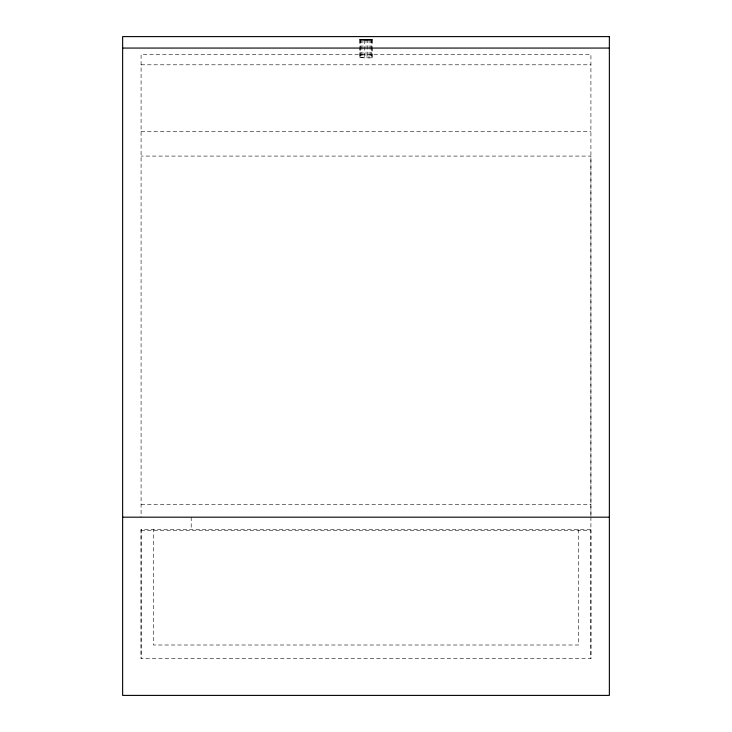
<?xml version="1.0" encoding="UTF-8"?>
<svg xmlns="http://www.w3.org/2000/svg" width="732" height="732" viewBox="0 0 732 732"><rect width="100%" height="100%" fill="white"/><g stroke="black" fill="none" stroke-linecap="round" stroke-linejoin="round"><path stroke-width="0.55" stroke-dasharray="3.66 2.75" d="M590.916 529.483L590.916 658.553L141.084 658.553L141.084 529.483L590.916 529.483L590.916 54.433L141.084 54.433L141.084 517.185M590.916 516.042L590.916 156.081L141.084 156.081M359.851 57.499C375.974 55.888 375.974 59.1 359.851 57.499L359.851 47.461M141.084 64.8L590.916 64.8M141.084 131.659L590.916 131.659M141.084 504.275L590.916 504.275M141.084 530.563L590.916 530.563L590.916 658.553M578.619 529.483L578.619 645.002L153.381 645.002L153.381 529.483M372.149 39.665L372.149 46.354M372.149 47.461L372.149 57.499M371.938 39.528L371.938 46.482M371.938 47.333L371.938 57.627M371.325 39.409L371.325 57.755M370.346 39.299L370.346 57.855M369.074 39.226L369.074 57.938M367.592 39.171L367.592 57.993M366 39.153L366 58.002M364.408 40.159L364.408 57.993M362.926 39.226L362.926 57.938M361.654 39.299L361.654 57.855M360.675 39.409L360.675 57.755M360.062 39.528L360.062 46.482M360.062 47.333L360.062 57.627M359.851 39.665L359.851 46.354M191.198 517.185L191.198 529.483M141.084 529.483L141.084 658.553"/><path stroke-width="1.1" d="M122.637 48.065L609.363 48.065M122.637 517.185L609.363 517.185M360.062 39.528L366 40.169L372.149 39.665L360.062 39.528M609.363 36.6L122.637 36.6L122.637 695.4L609.363 695.4L609.363 36.6"/></g></svg>
